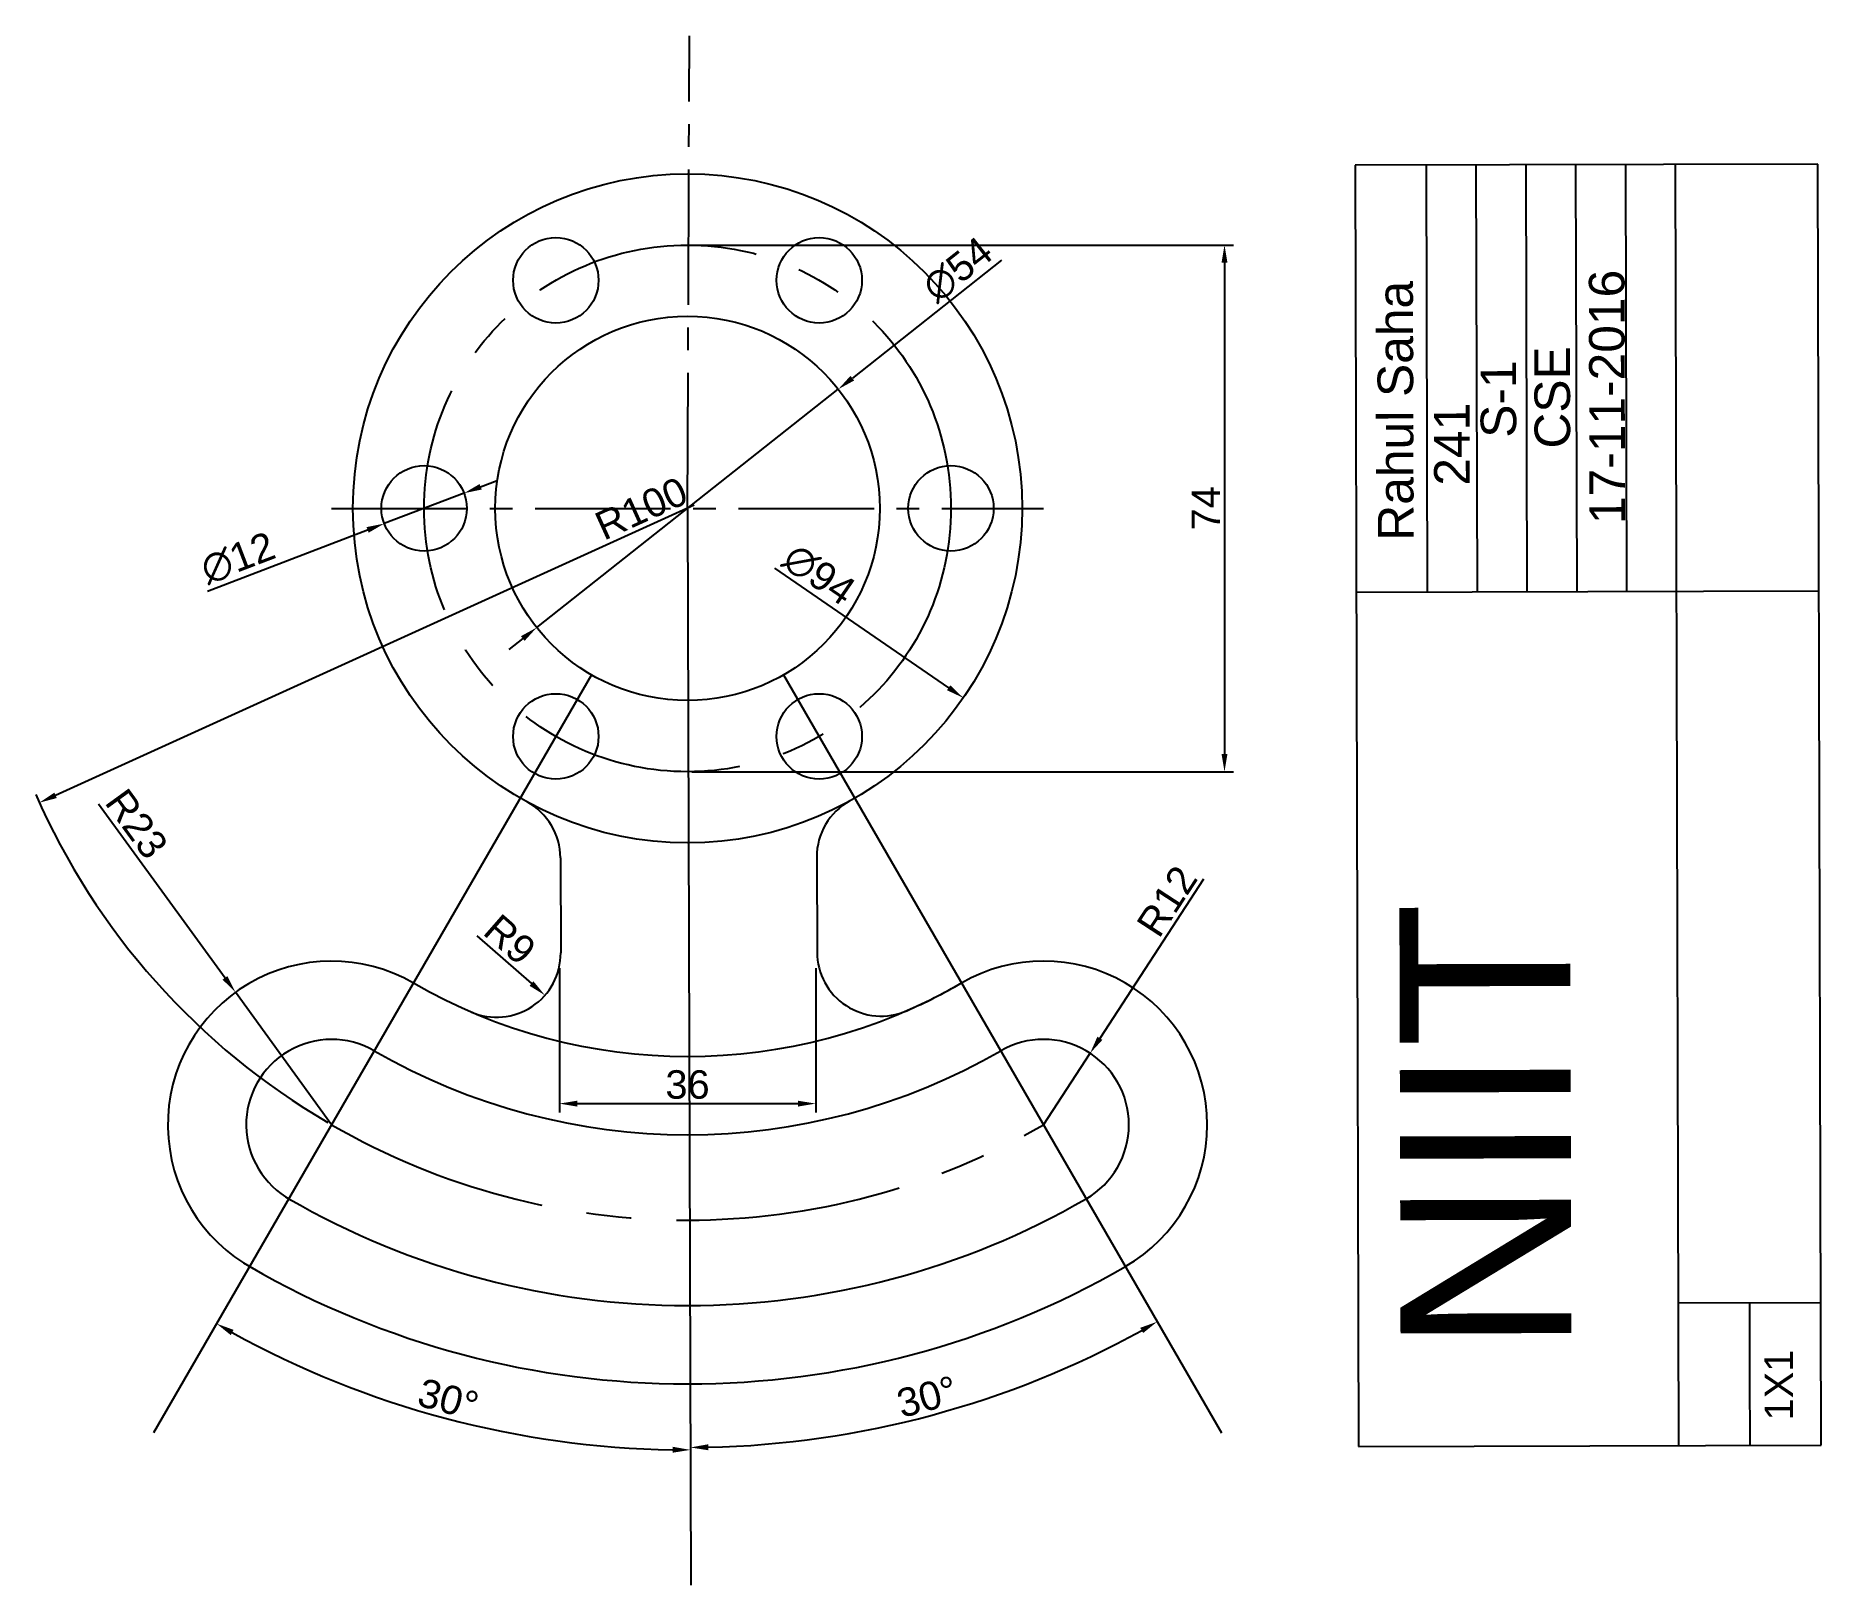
# Model space of a CAD drawing. Header units: millimetres. Extents: x -92 to 159, y -151 to 66.
import ezdxf

# ---------------------------------------------------------------- set-up
doc = ezdxf.new("R2010")
doc.units = ezdxf.units.MM
doc.linetypes.add('CENTER', pattern=[50.8, 31.75, -6.35, 6.35, -6.35])
doc.linetypes.add('CENTER2', pattern=[28.575, 19.05, -3.175, 3.175, -3.175])
doc.styles.get("Standard").update_dxf_attribs({"font": 'arial.ttf'})
doc.dimstyles.new('ISO-25', dxfattribs={"dimtxt": 4, "dimasz": 2.5, "dimexe": 1.25, "dimexo": 0.625, "dimtad": 1, "dimtxsty": 'Standard', "dimcen": 2.5, "dimadec": 0, "dimazin": 0, "dimtfac": 1, "dimtmove": 0, "dimatfit": 3, "dimfxl": 1, "dimarcsym": 0})

# ---------------------------------------------------------------- blocks, each defined once
blk = doc.blocks.new('*U1')
blk.add_circle((0, 0), 6)
blk = doc.blocks.new('*U2')
at = {"color": 0, "linetype": 'ByBlock', "lineweight": -2, "transparency": 16777216}
for p, rotation in [((-18.5, 32.04), 120), ((18.5, 32.04), 59.99999999999999), ((-37, 0), 180), ((-18.5, -32.04), 239.9999999999999), ((18.5, -32.04), 299.9999999999999)]:
    blk.add_blockref('*U1', p, dxfattribs=dict(at, rotation=rotation))
blk.add_blockref('*U1', (37, 0), dxfattribs=at)
blk = doc.blocks.new('*D3')
at = {"color": 0, "lineweight": -2, "transparency": 16777216}
blk.add_arc((0, 0), 131.94, 271.2596, 298.9144, dxfattribs=at)
at = {"color": 0, "transparency": 16777216}
for points in [[(63.59, -115.13), (64, -115.86), (65.97, -114.27)], [(2.91, -132.33), (2.9, -131.49), (0.4, -131.94)]]:
    blk.add_solid(points, dxfattribs=at)
at = {"layer": 'Defpoints', "color": 0, "transparency": 16777216}
for p in [(0, 0), (13.5, -23.38), (23.17, -129.89), (75, -129.9), (0.46, -151.3)]:
    blk.add_point(p, dxfattribs=at)
at = {"color": 0, "transparency": 16777216, "insert": (33.65, -124.82), "char_height": 4, "attachment_point": 5, "rotation": 15.087}
blk.add_mtext('30°', dxfattribs=at)
blk = doc.blocks.new('*D4')
at = {"color": 0, "lineweight": -2, "transparency": 16777216}
blk.add_arc((0, 0), 132.28, 241.0829, 269.0911, dxfattribs=at)
at = {"color": 0, "transparency": 16777216}
for points in [[(-64.17, -116.15), (-63.76, -115.42), (-66.14, -114.55)], [(-2.1, -131.84), (-2.1, -132.68), (0.4, -132.28)]]:
    blk.add_solid(points, dxfattribs=at)
at = {"layer": 'Defpoints', "color": 0, "transparency": 16777216}
for p in [(0, 0), (-13.5, -23.38), (-75, -129.9), (-22.71, -130.31), (0.46, -151.3)]:
    blk.add_point(p, dxfattribs=at)
at = {"color": 0, "transparency": 16777216, "insert": (-33.61, -125.17), "char_height": 4, "attachment_point": 5, "rotation": 344.9704}
blk.add_mtext('30°', dxfattribs=at)
blk = doc.blocks.new('*D5')
at = {"color": 0, "lineweight": -2, "transparency": 16777216}
for p, q in [((0.62, 37), (76.68, 37)), ((75.43, 34.5), (75.43, -34.5)), ((0.62, -37), (76.68, -37))]:
    blk.add_line(p, q, dxfattribs=at)
at = {"color": 0, "transparency": 16777216}
for points in [[(75.01, 34.5), (75.84, 34.5), (75.43, 37)], [(75.01, -34.5), (75.84, -34.5), (75.43, -37)]]:
    blk.add_solid(points, dxfattribs=at)
at = {"layer": 'Defpoints', "color": 0, "transparency": 16777216}
for p in [(0, 37), (0, -37), (75.43, -37)]:
    blk.add_point(p, dxfattribs=at)
at = {"color": 0, "transparency": 16777216, "insert": (72.8, 0), "char_height": 4, "attachment_point": 5, "rotation": 90}
blk.add_mtext('74', dxfattribs=at)
blk = doc.blocks.new('*D6')
at = {"color": 0, "lineweight": -2, "transparency": 16777216}
for p, q in [((44.11, 34.86), (23.15, 18.29)), ((-21.18, -16.74), (21.18, 16.74)), ((-23.15, -18.29), (-25.11, -19.84))]:
    blk.add_line(p, q, dxfattribs=at)
at = {"color": 0, "transparency": 16777216}
for points in [[(22.89, 18.62), (23.4, 17.96), (21.18, 16.74)], [(-23.4, -17.96), (-22.89, -18.62), (-21.18, -16.74)]]:
    blk.add_solid(points, dxfattribs=at)
at = {"layer": 'Defpoints', "color": 0, "transparency": 16777216}
for p in [(21.18, 16.74), (-21.18, -16.74)]:
    blk.add_point(p, dxfattribs=at)
at = {"color": 0, "transparency": 16777216, "insert": (37.95, 33.53), "char_height": 4, "attachment_point": 5, "rotation": 38.3169}
blk.add_mtext('∅54', dxfattribs=at)
blk = doc.blocks.new('*D7')
at = {"color": 0, "lineweight": -2, "transparency": 16777216}
blk.add_line((12.23, -8.41), (36.67, -25.2), dxfattribs=at)
at = {"color": 0, "transparency": 16777216}
blk.add_solid([(36.91, -24.86), (36.44, -25.55), (38.73, -26.62)], dxfattribs=at)
at = {"layer": 'Defpoints', "color": 0, "transparency": 16777216}
for p in [(-38.73, 26.62), (38.73, -26.62)]:
    blk.add_point(p, dxfattribs=at)
at = {"color": 0, "transparency": 16777216, "insert": (18.47, -9.32), "char_height": 4, "attachment_point": 5, "rotation": 325.5008}
blk.add_mtext('∅94', dxfattribs=at)
blk = doc.blocks.new('*D8')
at = {"color": 0, "lineweight": -2, "transparency": 16777216}
for p, q in [((-29.06, 3.03), (-26.72, 3.92)), ((-31.39, 2.14), (-42.61, -2.14)), ((-67.43, -11.61), (-44.94, -3.03))]:
    blk.add_line(p, q, dxfattribs=at)
at = {"color": 0, "transparency": 16777216}
for points in [[(-29.21, 3.42), (-28.91, 2.64), (-31.39, 2.14)], [(-45.09, -2.64), (-44.79, -3.42), (-42.61, -2.14)]]:
    blk.add_solid(points, dxfattribs=at)
at = {"layer": 'Defpoints', "color": 0, "transparency": 16777216}
for p in [(-31.39, 2.14), (-42.61, -2.14)]:
    blk.add_point(p, dxfattribs=at)
at = {"color": 0, "transparency": 16777216, "insert": (-63.15, -7), "char_height": 4, "attachment_point": 5, "rotation": 20.8879}
blk.add_mtext('∅12', dxfattribs=at)
blk = doc.blocks.new('*D9')
at = {"color": 0, "lineweight": -2, "transparency": 16777216}
for p, q in [((72.49, -52.11), (57.92, -74.46)), ((50, -86.6), (56.55, -76.55))]:
    blk.add_line(p, q, dxfattribs=at)
at = {"color": 0, "transparency": 16777216}
blk.add_solid([(57.57, -74.23), (58.27, -74.68), (56.55, -76.55)], dxfattribs=at)
at = {"layer": 'Defpoints', "color": 0, "transparency": 16777216}
for p in [(56.55, -76.55), (50, -86.6)]:
    blk.add_point(p, dxfattribs=at)
at = {"color": 0, "transparency": 16777216, "insert": (67.34, -55.18), "char_height": 4, "attachment_point": 5, "rotation": 56.8987}
blk.add_mtext('R12', dxfattribs=at)
blk = doc.blocks.new('*D10')
at = {"color": 0, "lineweight": -2, "transparency": 16777216}
for p, q in [((-82.72, -41.51), (-64.97, -65.97)), ((-50, -86.61), (-63.51, -67.99))]:
    blk.add_line(p, q, dxfattribs=at)
at = {"color": 0, "transparency": 16777216}
blk.add_solid([(-64.64, -65.73), (-65.31, -66.21), (-63.51, -67.99)], dxfattribs=at)
at = {"layer": 'Defpoints', "color": 0, "transparency": 16777216}
for p in [(-63.51, -67.99), (-50, -86.61)]:
    blk.add_point(p, dxfattribs=at)
at = {"color": 0, "transparency": 16777216, "insert": (-77.39, -44.32), "char_height": 4, "attachment_point": 5, "rotation": 305.9635}
blk.add_mtext('R23', dxfattribs=at)
blk = doc.blocks.new('*D11')
at = {"color": 0, "lineweight": -2, "transparency": 16777216}
blk.add_line((0.95, 0.43), (-88.77, -40.32), dxfattribs=at)
blk.add_arc((0, 0), 100, 203.7084, 239.6419, dxfattribs=at)
at = {"color": 0, "transparency": 16777216}
blk.add_solid([(-88.95, -39.94), (-88.6, -40.7), (-91.05, -41.35)], dxfattribs=at)
at = {"layer": 'Defpoints', "color": 0, "transparency": 16777216}
for p in [(0, 0), (-91.05, -41.35)]:
    blk.add_point(p, dxfattribs=at)
at = {"color": 0, "transparency": 16777216, "insert": (-6.49, -0.02), "char_height": 4, "attachment_point": 5, "rotation": 24.4246}
blk.add_mtext('R100', dxfattribs=at)
blk = doc.blocks.new('*D12')
at = {"color": 0, "lineweight": -2, "transparency": 16777216}
blk.add_line((-29.6, -60.05), (-21.91, -66.76), dxfattribs=at)
at = {"color": 0, "transparency": 16777216}
blk.add_solid([(-21.64, -66.45), (-22.19, -67.08), (-20.03, -68.41)], dxfattribs=at)
at = {"layer": 'Defpoints', "color": 0, "transparency": 16777216}
for p in [(-26.81, -62.49), (-20.03, -68.41)]:
    blk.add_point(p, dxfattribs=at)
at = {"color": 0, "transparency": 16777216, "insert": (-24.95, -60.58), "char_height": 4, "attachment_point": 5, "rotation": 318.8953}
blk.add_mtext('R9', dxfattribs=at)
blk = doc.blocks.new('*D13')
at = {"color": 0, "lineweight": -2, "transparency": 16777216}
for p, q in [((-18, -64.62), (-18, -84.88)), ((18, -64.62), (18, -84.88)), ((-15.5, -83.63), (15.5, -83.63))]:
    blk.add_line(p, q, dxfattribs=at)
at = {"color": 0, "transparency": 16777216}
for points in [[(-15.5, -83.22), (-15.5, -84.05), (-18, -83.63)], [(15.5, -83.22), (15.5, -84.05), (18, -83.63)]]:
    blk.add_solid(points, dxfattribs=at)
at = {"layer": 'Defpoints', "color": 0, "transparency": 16777216}
for p in [(-18, -64), (18, -64), (18, -83.63)]:
    blk.add_point(p, dxfattribs=at)
at = {"color": 0, "transparency": 16777216, "insert": (0, -80.97), "char_height": 4, "attachment_point": 5}
blk.add_mtext('36', dxfattribs=at)

msp = doc.modelspace()

# ---------------------------------------------------------------- linework, layer by layer
at = {"linetype": 'CENTER2'}
for p, q in [((0, 0), (0.266, 66.407)), ((-50, 0), (50, 0))]:
    msp.add_line(p, q, dxfattribs=at)
for p, q in [((158.79, 48.367), (93.79, 48.199)), ((93.79, 48.199), (94.256, -131.801)), ((103.945, -11.775), (103.79, 48.225)), ((110.945, -11.757), (110.79, 48.243)), ((117.945, -11.739), (117.79, 48.261)), ((124.945, -11.721), (124.79, 48.279)), ((131.945, -11.703), (131.79, 48.297)), ((139.256, -131.684), (138.79, 48.315)), ((159.256, -131.633), (158.79, 48.367)), ((0, 0), (0.459, -151.304)), ((158.945, -11.633), (93.945, -11.801)), ((-13.5, -23.383), (-75, -129.904)), ((13.5, -23.383), (75, -129.904)), ((-17.851, -49.116), (-17.81, -62.464)), ((18.149, -49.006), (18.189, -62.355)), ((159.204, -111.633), (139.204, -111.684)), ((149.23, -121.659), (149.204, -111.659)), ((149.256, -131.658), (149.23, -121.659)), ((94.256, -131.801), (159.256, -131.633))]:
    msp.add_line(p, q)
for radius in [47, 27]:
    msp.add_circle((0, 0), radius)
at = {"linetype": 'CENTER'}
msp.add_circle((0, 0), 37, dxfattribs=at)
for centre, radius, start, end in [((-26.851, -49.143), 9, 0.17399, 61.34854), ((27.149, -48.979), 9, 118.99944, 180.17399), ((-26.81, -62.492), 9, 246.77955, 0.17399), ((27.189, -62.328), 9, 180.17399, 293.56843), ((-49.999, -86.609), 23, 60.01098, 241.36143), ((50, -86.603), 23, 299.98651, 120), ((0, 0), 77, 240, 300), ((0, 0), 77, 293.56843, 300), ((-49.994, -86.609), 12, 60.04165, 241.20849), ((50, -86.603), 12, 299.98218, 120.00001), ((0, 0), 88, 240, 300), ((0, 0), 112, 240, 300), ((0, 0), 123, 240, 300)]:
    msp.add_arc(centre, radius, start, end)
msp.add_arc((0, 0), 100, 240, 300, dxfattribs=at)

# ---------------------------------------------------------------- block references
msp.add_blockref('*U2', (0, 0))

# ---------------------------------------------------------------- texts
for s, height, p in [('17-11-2016', 5, (131.7, -2.202)), ('S-1', 5, (116.411, 9.925)), ('CSE', 5, (123.986, 8.41)), ('     241', 5, (109.899, -6.511)), ('NIIT', 24, (124.156, -118.613))]:
    msp.add_text(s, height=height, rotation=90.14816).set_placement(p)
at = {"attachment_point": 1, "rotation": 90.14816}
for s, width, gutter_width, insert, char_height in [('  Rahul Saha', 60.03046, 12.5, (96.996, -8.426), 5), ('1X1', 20.3116, 301.69, (151.297, -128.144), 4)]:
    msp.add_mtext_dynamic_manual_height_columns(s, width=width, gutter_width=gutter_width, heights=[0], dxfattribs=dict(at, insert=insert, char_height=char_height))

# ---------------------------------------------------------------- dimensions: what is measured, and where the dimension line sits
for p1, p2, picture, middle in [((-21.184, -16.74), (21.184, 16.74), '*D6', (39.672, 31.35)), ((-38.734, 26.621), (38.734, -26.621), '*D7', (16.896, -11.612)), ((-31.394, 2.139), (-42.606, -2.139), '*D8', (-62.156, -9.6))]:
    dim = msp.add_diameter_dim_2p(p1=p1, p2=p2, dimstyle='ISO-25')
    dim.commit()
    dim.dimension.update_dxf_attribs({"geometry": picture, "text_midpoint": middle, "dimtype": 163})
dim = msp.add_linear_dim(base=(75.428, -37), p1=(0, 37), p2=(0, -37), angle=90, dimstyle='ISO-25')
dim.commit()
dim.dimension.update_dxf_attribs({"geometry": '*D5', "text_midpoint": (72.803, 0)})
for center, mpoint, picture, middle in [((0, 0), (-91.051, -41.35), '*D11', (-5.383, -2.445)), ((-49.999, -86.609), (-63.506, -67.993), '*D10', (-79.545, -45.887)), ((50, -86.603), (56.553, -76.55), '*D9', (69.546, -56.62)), ((-26.81, -62.492), (-20.029, -68.409), '*D12', (-26.7, -62.587))]:
    dim = msp.add_radius_dim(center=center, mpoint=mpoint, dimstyle='ISO-25')
    dim.commit()
    dim.dimension.update_dxf_attribs({"geometry": picture, "text_midpoint": middle, "dimtype": 164})
dim = msp.add_angular_dim_2l(base=(-22.706, -130.313), line1=((0, 0), (0.459, -151.304)), line2=((-13.5, -23.383), (-75, -129.904)), dimstyle='ISO-25')
dim.commit()
dim.dimension.update_dxf_attribs({"geometry": '*D4', "text_midpoint": (-34.302, -127.751), "dimtype": 162})
dim = msp.add_angular_dim_2l(base=(23.175, -129.892), line1=((13.5, -23.383), (75, -129.904)), line2=((0, 0), (0.459, -151.304)), dimstyle='ISO-25')
dim.commit()
dim.dimension.update_dxf_attribs({"geometry": '*D3', "text_midpoint": (33.648, -124.819)})
dim = msp.add_linear_dim(base=(18, -83.634), p1=(-18, -64), p2=(18, -64), dimstyle='ISO-25')
dim.commit()
dim.dimension.update_dxf_attribs({"geometry": '*D13', "text_midpoint": (0, -80.965)})

doc.saveas('drawing.dxf')
